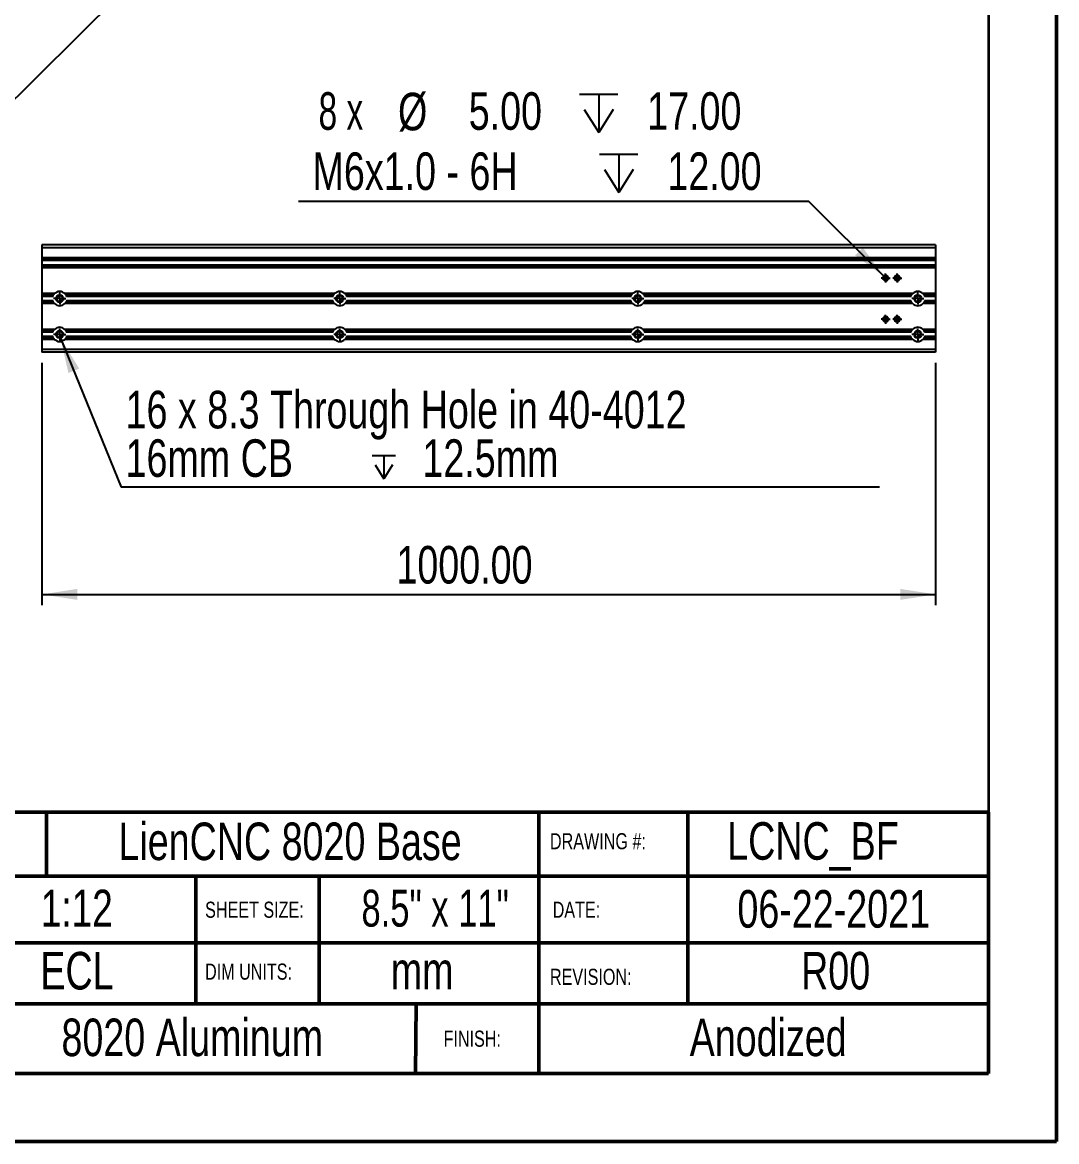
# Model space of a CAD drawing. Header units: millimetres. Extents: x 0 to 279, y 0 to 216.
# Drawn here: x 183 to 279.4, y 0 to 104.3 of the extents above; entities that cross this region are included whole.
import ezdxf

# ---------------------------------------------------------------- set-up
doc = ezdxf.new("R2010")
doc.units = ezdxf.units.MM
for name, color, linetype in [('DIM', 1, 'Continuous'), ('PAGE_BORDER', 7, 'Continuous'), ('TITLE_BLOCK_BORDER', 7, 'Continuous'), ('TITLE_BLOCK_TEXT', 8, 'Continuous')]:
    doc.layers.add(name, color=color, linetype=linetype)
doc.styles.add('SLDTEXTSTYLE0', font='TXT', dxfattribs={"width": 0.75})
doc.styles.add('SLDTEXTSTYLE1', font='TXT', dxfattribs={"width": 0.7})
doc.styles.add('SLDTEXTSTYLE2', font='TXT', dxfattribs={"width": 0.666667})
doc.dimstyles.new('SLDDIMSTYLE0', dxfattribs={"dimtxt": 0.18, "dimasz": 1.016, "dimexe": 0, "dimexo": 0.0625, "dimgap": 0, "dimtad": 0, "dimtih": 1, "dimtoh": 1, "dimdec": 0, "dimrnd": 1e-09, "dimzin": 0, "dimdsep": 46, "dimtxsty": 'Standard', "dimblk1": 'DOT', "dimblk2": 'DOT', "dimsah": 1, "dimcen": 0.09, "dimadec": 0, "dimazin": 0, "dimtfac": 1.016, "dimtdec": 0, "dimtofl": 0, "dimtmove": 0, "dimatfit": 3, "dimldrblk": 'DOT', "dimfxl": 0, "dimfrac": 2, "dimtolj": 1, "dimtzin": 0, "dimarcsym": 0})
doc.dimstyles.new('SLDDIMSTYLE1', dxfattribs={"dimtxt": 0.18, "dimasz": 3.302, "dimexe": 0, "dimexo": 0.0625, "dimgap": 0, "dimtad": 0, "dimtih": 1, "dimtoh": 1, "dimdec": 0, "dimrnd": 1e-09, "dimzin": 0, "dimdsep": 46, "dimtxsty": 'Standard', "dimsah": 1, "dimcen": 0.09, "dimadec": 0, "dimazin": 0, "dimtfac": 3.302, "dimtdec": 0, "dimtofl": 0, "dimtmove": 0, "dimatfit": 3, "dimfxl": 0, "dimfrac": 2, "dimtolj": 1, "dimtzin": 0, "dimarcsym": 0})
doc.dimstyles.new('SLDDIMSTYLE3', dxfattribs={"dimtxt": 3.5, "dimasz": 3.302, "dimexe": 0, "dimexo": 0.0625, "dimgap": 0.875, "dimtad": 1, "dimlfac": 12, "dimrnd": 1e-09, "dimzin": 4, "dimdsep": 46, "dimtxsty": 'SLDTEXTSTYLE0', "dimsah": 1, "dimcen": 0.09, "dimadec": 0, "dimazin": 1, "dimtfac": 1, "dimtofl": 0, "dimtmove": 0, "dimatfit": 3, "dimfxl": 0, "dimfrac": 2, "dimtolj": 1, "dimtzin": 12, "dimarcsym": 0})
doc.dimstyles.new('SLDDIMSTYLE6', dxfattribs={"dimtxt": 3.5, "dimasz": 3.302, "dimexe": 0, "dimexo": 0.0625, "dimgap": 0.875, "dimtad": 0, "dimtih": 1, "dimtoh": 1, "dimlfac": 12, "dimrnd": 1e-09, "dimzin": 4, "dimdsep": 46, "dimtxsty": 'SLDTEXTSTYLE0', "dimblk1": 'NONE', "dimsah": 1, "dimcen": 0, "dimadec": 0, "dimazin": 1, "dimtfac": 1, "dimtmove": 0, "dimatfit": 3, "dimldrblk": 'NONE', "dimfxl": 0, "dimfrac": 2, "dimtolj": 1, "dimtzin": 12, "dimarcsym": 0})

# ---------------------------------------------------------------- blocks, each defined once
blk = doc.blocks.new('_DOT')
at = {"color": 0, "linetype": 'ByBlock', "lineweight": -2}
blk.add_line((-0.5, 0), (-1, 0), dxfattribs=at)
at = {"color": 0, "linetype": 'ByBlock', "const_width": 0.5}
blk.add_lwpolyline([(-0.25, 0, 1), (0.25, 0, 1)], format="xyb", close=True, dxfattribs=at)
blk = doc.blocks.new('SW_SYMBOL_HOLE_DEPTH')
at = {"layer": 'DIM', "color": 0}
for p, q in [((0, 875), (800, 875)), ((400, 875), (400, 75)), ((100, 555), (400, 75)), ((700, 555), (400, 75))]:
    blk.add_line(p, q, dxfattribs=at)
blk = doc.blocks.new('_D_15')
at = {"layer": 'DIM'}
for p, q in [((256.31, 87.63), (208.71, 87.63)), ((263.31, 80.63), (256.31, 87.63)), ((263.6, 80.33), (263.31, 80.63))]:
    blk.add_line(p, q, dxfattribs=at)
blk.add_solid([(263.31, 80.63), (261.33, 83.32), (260.61, 82.6)], dxfattribs=at)
at = {"layer": 'DIM', "xscale": 0.004470703125, "yscale": 0.004470703125, "zscale": 0.004470703125}
for p in [(234.92, 93.72), (236.79, 88.11)]:
    blk.add_blockref('SW_SYMBOL_HOLE_DEPTH', p, dxfattribs=at)
at = {"layer": 'DIM', "char_height": 3.5, "attachment_point": 1}
for s, insert, style in [('8 x', (210.59, 97.8), 'SLDTEXTSTYLE2'), ('%%c', (218, 97.75), 'SLDTEXTSTYLE0'), ('5.00', (224.59, 97.8), 'SLDTEXTSTYLE0'), ('17.00', (241.23, 97.8), 'SLDTEXTSTYLE0'), ('M6x1.0 - 6H', (210.03, 92.19), 'SLDTEXTSTYLE0'), ('12.00', (243.11, 92.19), 'SLDTEXTSTYLE0')]:
    blk.add_mtext(s, dxfattribs=dict(at, insert=insert, style=style))
blk = doc.blocks.new('_NONE')
blk = doc.blocks.new('_D_16')
at = {"layer": 'DIM'}
for p, q in [((184.79, 72.57), (184.79, 50)), ((268.12, 72.57), (268.12, 50)), ((184.79, 51), (268.12, 51))]:
    blk.add_line(p, q, dxfattribs=at)
for points in [[(184.79, 51), (188.09, 50.49), (188.09, 51.51)], [(268.12, 51), (264.82, 51.51), (264.82, 50.49)]]:
    blk.add_solid(points, dxfattribs=at)
at = {"layer": 'DIM', "insert": (217.85, 55.51), "char_height": 3.5, "attachment_point": 1, "style": 'SLDTEXTSTYLE0'}
blk.add_mtext('1000.00', dxfattribs=at)
blk = doc.blocks.new('SW_NOTE_5')
at = {"layer": 'DIM', "color": 0}
blk.add_line((70.7, 0), (0, 0), dxfattribs=at)
at = {"layer": 'DIM', "color": 0, "xscale": 0.002728526715850659, "yscale": 0.002728526715850659, "zscale": 0.002728526715850659}
blk.add_blockref('SW_SYMBOL_HOLE_DEPTH', (23.38, 0.58), dxfattribs=at)
at = {"layer": 'DIM', "color": 0, "char_height": 3.5, "attachment_point": 1, "style": 'SLDTEXTSTYLE0'}
for s, insert in [('16 x 8.3 Through Hole in 40-4012', (0.4, 8.99)), ('16mm CB', (0.4, 4.47)), ('12.5mm', (28.07, 4.47))]:
    blk.add_mtext(s, dxfattribs=dict(at, insert=insert))
blk = doc.blocks.new('SW_CENTERMARKSYMBOL_18')
at = {"layer": 'PAGE_BORDER', "color": 0}
for p, q in [((-0.42, 0), (-0.56, 0)), ((0, 0), (-0.21, 0)), ((0, 0.42), (0, 0.56)), ((0, 0), (0, 0.21)), ((0, 0), (0, -0.21)), ((0, 0), (0.21, 0)), ((0.42, 0), (0.56, 0)), ((0, -0.42), (0, -0.56))]:
    blk.add_line(p, q, dxfattribs=at)
blk = doc.blocks.new('SW_CENTERMARKSYMBOL_19')
at = {"layer": 'PAGE_BORDER', "color": 0}
for p, q in [((-0.42, 0), (-0.56, 0)), ((0, 0), (-0.21, 0)), ((0, 0.42), (0, 0.56)), ((0, 0), (0, 0.21)), ((0, 0), (0, -0.21)), ((0, 0), (0.21, 0)), ((0.42, 0), (0.56, 0)), ((0, -0.42), (0, -0.56))]:
    blk.add_line(p, q, dxfattribs=at)
blk = doc.blocks.new('SW_CENTERMARKSYMBOL_20')
at = {"layer": 'PAGE_BORDER', "color": 0}
for p, q in [((-0.42, 0), (-0.56, 0)), ((0, 0), (-0.21, 0)), ((0, 0.42), (0, 0.56)), ((0, 0), (0, 0.21)), ((0, 0), (0, -0.21)), ((0, 0), (0.21, 0)), ((0.42, 0), (0.56, 0)), ((0, -0.42), (0, -0.56))]:
    blk.add_line(p, q, dxfattribs=at)
blk = doc.blocks.new('SW_CENTERMARKSYMBOL_21')
at = {"layer": 'PAGE_BORDER', "color": 0}
for p, q in [((-0.42, 0), (-0.56, 0)), ((0, 0), (-0.21, 0)), ((0, 0.42), (0, 0.56)), ((0, 0), (0, 0.21)), ((0, 0), (0, -0.21)), ((0, 0), (0.21, 0)), ((0.42, 0), (0.56, 0)), ((0, -0.42), (0, -0.56))]:
    blk.add_line(p, q, dxfattribs=at)
blk = doc.blocks.new('SW_CENTERMARKSYMBOL_22')
at = {"layer": 'PAGE_BORDER', "color": 0}
for p, q in [((-0.42, 0), (-0.56, 0)), ((0, 0), (-0.21, 0)), ((0, 0.42), (0, 0.56)), ((0, 0), (0, 0.21)), ((0, 0), (0, -0.21)), ((0, 0), (0.21, 0)), ((0.42, 0), (0.56, 0)), ((0, -0.42), (0, -0.56))]:
    blk.add_line(p, q, dxfattribs=at)
blk = doc.blocks.new('SW_CENTERMARKSYMBOL_23')
at = {"layer": 'PAGE_BORDER', "color": 0}
for p, q in [((-0.42, 0), (-0.56, 0)), ((0, 0), (-0.21, 0)), ((0, 0.42), (0, 0.56)), ((0, 0), (0, 0.21)), ((0, 0), (0, -0.21)), ((0, 0), (0.21, 0)), ((0.42, 0), (0.56, 0)), ((0, -0.42), (0, -0.56))]:
    blk.add_line(p, q, dxfattribs=at)
blk = doc.blocks.new('SW_CENTERMARKSYMBOL_24')
at = {"layer": 'PAGE_BORDER', "color": 0}
for p, q in [((-0.42, 0), (-0.56, 0)), ((0, 0), (-0.21, 0)), ((0, 0.42), (0, 0.56)), ((0, 0), (0, 0.21)), ((0, 0), (0, -0.21)), ((0, 0), (0.21, 0)), ((0.42, 0), (0.56, 0)), ((0, -0.42), (0, -0.56))]:
    blk.add_line(p, q, dxfattribs=at)
blk = doc.blocks.new('SW_CENTERMARKSYMBOL_25')
at = {"layer": 'PAGE_BORDER', "color": 0}
for p, q in [((-0.42, 0), (-0.56, 0)), ((0, 0), (-0.21, 0)), ((0, 0.42), (0, 0.56)), ((0, 0), (0, 0.21)), ((0, 0), (0, -0.21)), ((0, 0), (0.21, 0)), ((0.42, 0), (0.56, 0)), ((0, -0.42), (0, -0.56))]:
    blk.add_line(p, q, dxfattribs=at)
blk = doc.blocks.new('SW_CENTERMARKSYMBOL_26')
at = {"layer": 'PAGE_BORDER', "color": 0}
for p, q in [((-0.21, 0), (-0.42, 0)), ((0, 0), (-0.21, 0)), ((0, 0.21), (0, 0.42)), ((0, 0), (0, 0.21)), ((0, 0), (0, -0.21)), ((0, 0), (0.21, 0)), ((0.21, 0), (0.42, 0)), ((0, -0.21), (0, -0.42))]:
    blk.add_line(p, q, dxfattribs=at)
blk = doc.blocks.new('SW_CENTERMARKSYMBOL_27')
at = {"layer": 'PAGE_BORDER', "color": 0}
for p, q in [((-0.21, 0), (-0.42, 0)), ((0, 0), (-0.21, 0)), ((0, 0.21), (0, 0.42)), ((0, 0), (0, 0.21)), ((0, 0), (0, -0.21)), ((0, 0), (0.21, 0)), ((0.21, 0), (0.42, 0)), ((0, -0.21), (0, -0.42))]:
    blk.add_line(p, q, dxfattribs=at)
blk = doc.blocks.new('SW_CENTERMARKSYMBOL_28')
at = {"layer": 'PAGE_BORDER', "color": 0}
for p, q in [((-0.21, 0), (-0.42, 0)), ((0, 0), (-0.21, 0)), ((0, 0.21), (0, 0.42)), ((0, 0), (0, 0.21)), ((0, 0), (0, -0.21)), ((0, 0), (0.21, 0)), ((0.21, 0), (0.42, 0)), ((0, -0.21), (0, -0.42))]:
    blk.add_line(p, q, dxfattribs=at)
blk = doc.blocks.new('SW_CENTERMARKSYMBOL_29')
at = {"layer": 'PAGE_BORDER', "color": 0}
for p, q in [((-0.21, 0), (-0.42, 0)), ((0, 0), (-0.21, 0)), ((0, 0.21), (0, 0.42)), ((0, 0), (0, 0.21)), ((0, 0), (0, -0.21)), ((0, 0), (0.21, 0)), ((0.21, 0), (0.42, 0)), ((0, -0.21), (0, -0.42))]:
    blk.add_line(p, q, dxfattribs=at)

msp = doc.modelspace()

# ---------------------------------------------------------------- linework, layer by layer
at = {"color": 7, "linetype": 'Continuous', "lineweight": 50}
for p, q in [((279.4, 0), (279.4, 215.9)), ((0, 0), (279.4, 0))]:
    msp.add_line(p, q, dxfattribs=at)
at = {"color": 7, "linetype": 'Continuous', "lineweight": 25}
for p, q in [((268.12125, 83.56514), (184.78791, 83.56514)), ((184.78791, 83.56514), (184.78791, 83.30097)), ((268.12125, 83.56514), (268.12125, 83.30097)), ((268.12125, 83.30097), (184.78791, 83.30097)), ((184.78791, 83.30097), (184.78791, 82.36764)), ((268.12125, 83.30097), (268.12125, 82.36764)), ((268.12125, 82.36764), (184.78791, 82.36764)), ((184.78791, 82.36764), (184.78791, 82.23681)), ((268.12125, 82.23681), (184.78791, 82.23681)), ((184.78791, 82.23681), (184.78791, 82.10734)), ((268.12125, 82.10734), (184.78791, 82.10734)), ((184.78791, 82.10734), (184.78791, 81.68961)), ((268.12125, 81.68961), (184.78791, 81.68961)), ((184.78791, 81.68961), (184.78791, 81.56014)), ((268.12125, 81.56014), (184.78791, 81.56014)), ((184.78791, 81.56014), (184.78791, 81.42931)), ((184.78791, 81.42931), (184.78791, 79.03431)), ((268.12125, 81.42931), (184.78791, 81.42931)), ((268.12125, 82.36764), (268.12125, 82.23681)), ((268.12125, 82.23681), (268.12125, 82.10734)), ((268.12125, 82.10734), (268.12125, 81.68961)), ((268.12125, 81.68961), (268.12125, 81.56014)), ((268.12125, 81.56014), (268.12125, 81.42931)), ((268.12125, 81.42931), (268.12125, 79.03431)), ((263.51433, 80.68139), (263.39484, 80.68139)), ((264.59766, 80.68139), (264.47817, 80.68139)), ((185.98095, 79.03431), (184.78791, 79.03431)), ((184.78791, 79.03431), (184.78791, 78.90347)), ((185.88015, 78.90347), (184.78791, 78.90347)), ((184.78791, 78.90347), (184.78791, 78.774)), ((185.82148, 78.774), (184.78791, 78.774)), ((184.78791, 78.774), (184.78791, 78.35627)), ((185.82148, 78.35627), (184.78791, 78.35627)), ((184.78791, 78.35627), (184.78791, 78.22681)), ((212.09206, 79.03431), (186.92821, 79.03431)), ((211.99126, 78.90347), (187.02902, 78.90347)), ((211.93259, 78.774), (187.08768, 78.774)), ((211.93259, 78.35627), (187.08768, 78.35627)), ((239.86984, 79.03431), (213.03932, 79.03431)), ((239.76904, 78.90347), (213.14013, 78.90347)), ((239.71037, 78.774), (213.1988, 78.774)), ((239.71037, 78.35627), (213.1988, 78.35627)), ((265.98095, 79.03431), (240.8171, 79.03431)), ((265.88015, 78.90347), (240.91791, 78.90347)), ((265.82148, 78.774), (240.97657, 78.774)), ((265.82148, 78.35627), (240.97657, 78.35627)), ((268.12125, 79.03431), (266.92821, 79.03431)), ((268.12125, 78.90347), (267.02902, 78.90347)), ((268.12125, 78.774), (267.08768, 78.774)), ((268.12125, 78.35627), (267.08768, 78.35627)), ((268.12125, 79.03431), (268.12125, 78.90347)), ((268.12125, 78.90347), (268.12125, 78.774)), ((268.12125, 78.774), (268.12125, 78.35627)), ((268.12125, 78.35627), (268.12125, 78.22681)), ((185.88015, 78.22681), (184.78791, 78.22681)), ((184.78791, 78.22681), (184.78791, 78.09597)), ((184.78791, 78.09597), (184.78791, 75.70097)), ((185.98095, 78.09597), (184.78791, 78.09597)), ((212.09206, 78.09597), (186.92821, 78.09597)), ((211.99126, 78.22681), (187.02902, 78.22681)), ((239.86984, 78.09597), (213.03932, 78.09597)), ((239.76904, 78.22681), (213.14013, 78.22681)), ((265.98095, 78.09597), (240.8171, 78.09597)), ((265.88015, 78.22681), (240.91791, 78.22681)), ((268.12125, 78.09597), (266.92821, 78.09597)), ((268.12125, 78.22681), (267.02902, 78.22681)), ((268.12125, 78.22681), (268.12125, 78.09597)), ((268.12125, 78.09597), (268.12125, 75.70097)), ((263.51433, 76.44889), (263.39484, 76.44889)), ((264.59766, 76.44889), (264.47817, 76.44889)), ((185.98095, 75.70097), (184.78791, 75.70097)), ((184.78791, 75.70097), (184.78791, 75.57014)), ((185.88015, 75.57014), (184.78791, 75.57014)), ((184.78791, 75.57014), (184.78791, 75.44067)), ((185.82148, 75.44067), (184.78791, 75.44067)), ((184.78791, 75.44067), (184.78791, 75.02294)), ((212.09206, 75.70097), (186.92821, 75.70097)), ((211.99126, 75.57014), (187.02902, 75.57014)), ((211.93259, 75.44067), (187.08768, 75.44067)), ((239.86984, 75.70097), (213.03932, 75.70097)), ((239.76904, 75.57014), (213.14013, 75.57014)), ((239.71037, 75.44067), (213.1988, 75.44067)), ((265.98095, 75.70097), (240.8171, 75.70097)), ((265.88015, 75.57014), (240.91791, 75.57014)), ((265.82148, 75.44067), (240.97657, 75.44067)), ((268.12125, 75.70097), (266.92821, 75.70097)), ((267.02744, 75.57014), (267.08768, 75.44067)), ((268.12125, 75.57014), (267.02902, 75.57014)), ((268.12125, 75.44067), (267.08768, 75.44067)), ((268.12125, 75.70097), (268.12125, 75.57014)), ((268.12125, 75.57014), (268.12125, 75.44067)), ((268.12125, 75.44067), (268.12125, 75.02294)), ((185.82148, 75.02294), (184.78791, 75.02294)), ((184.78791, 75.02294), (184.78791, 74.89347)), ((185.88015, 74.89347), (184.78791, 74.89347)), ((184.78791, 74.89347), (184.78791, 74.76264)), ((184.78791, 74.76264), (184.78791, 73.82931)), ((185.98095, 74.76264), (184.78791, 74.76264)), ((212.09206, 74.76264), (186.92821, 74.76264)), ((211.99126, 74.89347), (187.02902, 74.89347)), ((211.93259, 75.02294), (187.08768, 75.02294)), ((239.86984, 74.76264), (213.03932, 74.76264)), ((239.76904, 74.89347), (213.14013, 74.89347)), ((239.71037, 75.02294), (213.1988, 75.02294)), ((265.98095, 74.76264), (240.8171, 74.76264)), ((265.88015, 74.89347), (240.91791, 74.89347)), ((265.82148, 75.02294), (240.97657, 75.02294)), ((268.12125, 74.76264), (266.92821, 74.76264)), ((268.12125, 74.89347), (267.02902, 74.89347)), ((268.12125, 75.02294), (267.08768, 75.02294)), ((268.12125, 75.02294), (268.12125, 74.89347)), ((268.12125, 74.89347), (268.12125, 74.76264)), ((268.12125, 74.76264), (268.12125, 73.82931)), ((268.12125, 73.82931), (184.78791, 73.82931)), ((184.78791, 73.82931), (184.78791, 73.56514)), ((268.12125, 73.56514), (184.78791, 73.56514)), ((268.12125, 73.82931), (268.12125, 73.56514))]:
    msp.add_line(p, q, dxfattribs=at)
at = {"color": 8, "linetype": 'Continuous', "lineweight": 25}
for p, q in [((263.64063, 80.57556), (263.26853, 80.57556)), ((264.72396, 80.57556), (264.35187, 80.57556)), ((263.64063, 76.55472), (263.26853, 76.55472)), ((264.72396, 76.55472), (264.35187, 76.55472))]:
    msp.add_line(p, q, dxfattribs=at)
at = {"color": 7, "linetype": 'Continuous', "lineweight": 25}
for centre, radius in [((263.45458, 80.48181), 0.25208), ((263.45458, 80.48181), 0.20833), ((264.53791, 80.48181), 0.25208), ((264.53791, 80.48181), 0.20833), ((186.45458, 78.56514), 0.34727), ((186.45458, 78.56514), 0.28333), ((212.56569, 78.56514), 0.34727), ((212.56569, 78.56514), 0.28333), ((240.34347, 78.56514), 0.34727), ((240.34347, 78.56514), 0.28333), ((266.45458, 78.56514), 0.34727), ((266.45458, 78.56514), 0.28333), ((263.45458, 76.64847), 0.25208), ((263.45458, 76.64847), 0.20833), ((264.53791, 76.64847), 0.25208), ((264.53791, 76.64847), 0.20833), ((186.45458, 75.23181), 0.34727), ((186.45458, 75.23181), 0.28333), ((212.56569, 75.23181), 0.34727), ((212.56569, 75.23181), 0.28333), ((240.34347, 75.23181), 0.34727), ((240.34347, 75.23181), 0.28333), ((266.45458, 75.23181), 0.34727), ((266.45458, 75.23181), 0.28333)]:
    msp.add_circle(centre, radius, dxfattribs=at)
for centre, start, end in [((186.45458, 78.56514), 44.7286467, 135.2713533), ((212.56569, 78.56514), 44.7286467, 135.2713533), ((240.34347, 78.56514), 44.7286467, 135.2713533), ((266.45458, 78.56514), 44.7286467, 135.2713533), ((186.45458, 78.56514), 224.7286467, 315.2713533), ((212.56569, 78.56514), 224.7286467, 315.2713533), ((240.34347, 78.56514), 224.7286467, 315.2713533), ((266.45458, 78.56514), 224.7286467, 315.2713533), ((186.45458, 75.23181), 44.7286467, 135.2713533), ((212.56569, 75.23181), 44.7286467, 135.2713533), ((240.34347, 75.23181), 44.7286467, 135.2713533), ((266.45458, 75.23181), 44.7286467, 135.2713533), ((186.45458, 75.23181), 224.7286467, 315.2713533), ((212.56569, 75.23181), 224.7286467, 315.2713533), ((240.34347, 75.23181), 224.7286467, 315.2713533), ((266.45458, 75.23181), 224.7286467, 315.2713533)]:
    msp.add_arc(centre, 0.66667, start, end, dxfattribs=at)
for points, knots in [([(185.82148, 78.774), (185.8253, 78.78501), (185.83297, 78.80713), (185.8467, 78.83963), (185.86216, 78.87133), (185.8735, 78.89269), (185.87989, 78.90298), (185.8802, 78.90347)], [0, 0, 0, 0, 0.241753835, 0.485589757, 0.735493482, 0.987262924, 1, 1, 1, 1]), ([(185.88086, 78.22681), (185.87053, 78.24474), (185.84724, 78.28519), (185.83069, 78.33086), (185.82148, 78.35627)], [0, 0, 0, 0, 0.443533189, 1, 1, 1, 1]), ([(185.88015, 78.90347), (185.88015, 78.90347), (185.8808, 78.90458), (185.88337, 78.9089), (185.88532, 78.91214), (185.89036, 78.92027), (185.8935, 78.92525), (185.90081, 78.93639), (185.90496, 78.94253), (185.91894, 78.96237), (185.92997, 78.97694), (185.95413, 79.00599), (185.96709, 79.02032), (185.98095, 79.03431)], [0, 0, 0, 0, 0.125, 0.125, 0.25, 0.25, 0.375, 0.375, 0.5, 0.5, 0.75, 0.75, 1, 1, 1, 1]), ([(186.92821, 79.03431), (186.94207, 79.02032), (186.95506, 79.00596), (186.9793, 78.97681), (186.99022, 78.96238), (187.0042, 78.94254), (187.00835, 78.93639), (187.01563, 78.92529), (187.0188, 78.92028), (187.02635, 78.9081), (187.02902, 78.90347), (187.02902, 78.90347)], [0, 0, 0, 0, 0.25, 0.25, 0.5, 0.5, 0.625, 0.625, 0.75, 0.75, 1, 1, 1, 1]), ([(187.02831, 78.90347), (187.03864, 78.88553), (187.06193, 78.84509), (187.07848, 78.79942), (187.08768, 78.774)], [0, 0, 0, 0, 0.4435331886, 1, 1, 1, 1]), ([(187.08768, 78.35627), (187.07958, 78.3344), (187.06311, 78.28992), (187.04202, 78.2468), (187.02924, 78.2273), (187.02892, 78.22681)], [0, 0, 0, 0, 0.485389199, 0.986927631, 1, 1, 1, 1]), ([(211.93259, 78.774), (211.94069, 78.79588), (211.95717, 78.84035), (211.97825, 78.88348), (211.99103, 78.90298), (211.99136, 78.90347)], [0, 0, 0, 0, 0.485389199, 0.986927631, 1, 1, 1, 1]), ([(211.99197, 78.22681), (211.98164, 78.24474), (211.95835, 78.28519), (211.9418, 78.33086), (211.93259, 78.35627)], [0, 0, 0, 0, 0.443533189, 1, 1, 1, 1]), ([(211.99126, 78.90347), (211.99126, 78.90347), (211.99191, 78.90458), (211.99448, 78.9089), (211.99643, 78.91214), (212.00147, 78.92027), (212.00462, 78.92525), (212.01192, 78.93639), (212.01607, 78.94253), (212.03005, 78.96237), (212.04108, 78.97694), (212.06524, 79.00599), (212.0782, 79.02032), (212.09206, 79.03431)], [0, 0, 0, 0, 0.125, 0.125, 0.25, 0.25, 0.375, 0.375, 0.5, 0.5, 0.75, 0.75, 1, 1, 1, 1]), ([(213.03932, 79.03431), (213.05318, 79.02032), (213.06617, 79.00596), (213.09041, 78.97681), (213.10133, 78.96238), (213.11531, 78.94254), (213.11946, 78.93639), (213.12674, 78.92529), (213.12991, 78.92028), (213.13746, 78.9081), (213.14013, 78.90347), (213.14013, 78.90347)], [0, 0, 0, 0, 0.25, 0.25, 0.5, 0.5, 0.625, 0.625, 0.75, 0.75, 1, 1, 1, 1]), ([(213.13942, 78.90347), (213.14975, 78.88553), (213.17304, 78.84509), (213.18959, 78.79942), (213.1988, 78.774)], [0, 0, 0, 0, 0.443533189, 1, 1, 1, 1]), ([(213.1988, 78.35627), (213.19069, 78.3344), (213.17422, 78.28992), (213.15314, 78.2468), (213.14035, 78.2273), (213.14003, 78.22681)], [0, 0, 0, 0, 0.4853891995, 0.986927631, 1, 1, 1, 1]), ([(239.71037, 78.774), (239.71847, 78.79588), (239.73495, 78.84035), (239.75603, 78.88348), (239.76881, 78.90298), (239.76914, 78.90347)], [0, 0, 0, 0, 0.485389199, 0.986927631, 1, 1, 1, 1]), ([(239.76975, 78.22681), (239.75942, 78.24474), (239.73613, 78.28519), (239.71958, 78.33086), (239.71037, 78.35627)], [0, 0, 0, 0, 0.443533189, 1, 1, 1, 1]), ([(239.76904, 78.90347), (239.76904, 78.90347), (239.76969, 78.90458), (239.77226, 78.9089), (239.77421, 78.91214), (239.77924, 78.92027), (239.78239, 78.92525), (239.7897, 78.93639), (239.79385, 78.94253), (239.80783, 78.96237), (239.81886, 78.97694), (239.84302, 79.00599), (239.85598, 79.02032), (239.86984, 79.03431)], [0, 0, 0, 0, 0.125, 0.125, 0.25, 0.25, 0.375, 0.375, 0.5, 0.5, 0.75, 0.75, 1, 1, 1, 1]), ([(240.8171, 79.03431), (240.83096, 79.02032), (240.84395, 79.00596), (240.86819, 78.97681), (240.87911, 78.96238), (240.89309, 78.94254), (240.89724, 78.93639), (240.90452, 78.92529), (240.90769, 78.92028), (240.91523, 78.9081), (240.91791, 78.90347), (240.91791, 78.90347)], [0, 0, 0, 0, 0.25, 0.25, 0.5, 0.5, 0.625, 0.625, 0.75, 0.75, 1, 1, 1, 1]), ([(240.9172, 78.90347), (240.92753, 78.88553), (240.95082, 78.84509), (240.96736, 78.79942), (240.97657, 78.774)], [0, 0, 0, 0, 0.443533189, 1, 1, 1, 1]), ([(240.97657, 78.35627), (240.96847, 78.3344), (240.95199, 78.28992), (240.93091, 78.2468), (240.91813, 78.2273), (240.91781, 78.22681)], [0, 0, 0, 0, 0.485389199, 0.986927631, 1, 1, 1, 1]), ([(265.82148, 78.774), (265.82958, 78.79588), (265.84606, 78.84035), (265.86714, 78.88348), (265.87992, 78.90298), (265.88025, 78.90347)], [0, 0, 0, 0, 0.485389199, 0.986927631, 1, 1, 1, 1]), ([(265.88086, 78.22681), (265.87053, 78.24474), (265.84724, 78.28519), (265.83069, 78.33086), (265.82148, 78.35627)], [0, 0, 0, 0, 0.443533189, 1, 1, 1, 1]), ([(265.88015, 78.90347), (265.88015, 78.90347), (265.8808, 78.90458), (265.88337, 78.9089), (265.88532, 78.91214), (265.89036, 78.92027), (265.8935, 78.92525), (265.90081, 78.93639), (265.90496, 78.94253), (265.91894, 78.96237), (265.92997, 78.97694), (265.95413, 79.00599), (265.96709, 79.02032), (265.98095, 79.03431)], [0, 0, 0, 0, 0.125, 0.125, 0.25, 0.25, 0.375, 0.375, 0.5, 0.5, 0.75, 0.75, 1, 1, 1, 1]), ([(266.92821, 79.03431), (266.94207, 79.02032), (266.95506, 79.00596), (266.9793, 78.97681), (266.99022, 78.96238), (267.0042, 78.94254), (267.00835, 78.93639), (267.01563, 78.92529), (267.0188, 78.92028), (267.02635, 78.9081), (267.02902, 78.90347), (267.02902, 78.90347)], [0, 0, 0, 0, 0.25, 0.25, 0.5, 0.5, 0.625, 0.625, 0.75, 0.75, 1, 1, 1, 1]), ([(267.02831, 78.90347), (267.03864, 78.88553), (267.06193, 78.84509), (267.07848, 78.79942), (267.08768, 78.774)], [0, 0, 0, 0, 0.4435331886, 1, 1, 1, 1]), ([(267.08768, 78.35627), (267.07958, 78.3344), (267.06311, 78.28992), (267.04202, 78.2468), (267.02924, 78.2273), (267.02892, 78.22681)], [0, 0, 0, 0, 0.485389199, 0.986927631, 1, 1, 1, 1]), ([(185.98095, 78.09597), (185.96709, 78.10996), (185.9541, 78.12432), (185.92986, 78.15347), (185.91894, 78.1679), (185.90497, 78.18774), (185.90081, 78.19389), (185.89353, 78.20498), (185.89037, 78.20999), (185.88282, 78.22218), (185.88015, 78.22681), (185.88015, 78.22681)], [0, 0, 0, 0, 0.25, 0.25, 0.5, 0.5, 0.625, 0.625, 0.75, 0.75, 1, 1, 1, 1]), ([(187.02902, 78.22681), (187.02902, 78.22681), (187.02837, 78.22569), (187.02579, 78.22138), (187.02384, 78.21814), (187.01881, 78.21001), (187.01566, 78.20503), (187.00835, 78.19389), (187.0042, 78.18775), (186.99023, 78.16791), (186.9792, 78.15334), (186.95503, 78.12429), (186.94207, 78.10996), (186.92821, 78.09597)], [0, 0, 0, 0, 0.125, 0.125, 0.25, 0.25, 0.375, 0.375, 0.5, 0.5, 0.75, 0.75, 1, 1, 1, 1]), ([(212.09206, 78.09597), (212.0782, 78.10996), (212.06521, 78.12432), (212.04098, 78.15347), (212.03006, 78.1679), (212.01608, 78.18774), (212.01192, 78.19389), (212.00464, 78.20498), (212.00148, 78.20999), (211.99393, 78.22218), (211.99126, 78.22681), (211.99126, 78.22681)], [0, 0, 0, 0, 0.25, 0.25, 0.5, 0.5, 0.625, 0.625, 0.75, 0.75, 1, 1, 1, 1]), ([(213.14013, 78.22681), (213.14013, 78.22681), (213.13948, 78.22569), (213.1369, 78.22138), (213.13495, 78.21814), (213.12992, 78.21001), (213.12677, 78.20503), (213.11946, 78.19389), (213.11531, 78.18775), (213.10134, 78.16791), (213.09031, 78.15334), (213.06615, 78.12429), (213.05318, 78.10996), (213.03932, 78.09597)], [0, 0, 0, 0, 0.125, 0.125, 0.25, 0.25, 0.375, 0.375, 0.5, 0.5, 0.75, 0.75, 1, 1, 1, 1]), ([(239.86984, 78.09597), (239.85598, 78.10996), (239.84299, 78.12432), (239.81875, 78.15347), (239.80783, 78.1679), (239.79386, 78.18774), (239.7897, 78.19389), (239.78242, 78.20498), (239.77926, 78.20999), (239.77171, 78.22218), (239.76904, 78.22681), (239.76904, 78.22681)], [0, 0, 0, 0, 0.25, 0.25, 0.5, 0.5, 0.625, 0.625, 0.75, 0.75, 1, 1, 1, 1]), ([(240.91791, 78.22681), (240.91791, 78.22681), (240.91725, 78.22569), (240.91468, 78.22138), (240.91273, 78.21814), (240.9077, 78.21001), (240.90455, 78.20503), (240.89724, 78.19389), (240.89309, 78.18775), (240.87911, 78.16791), (240.86809, 78.15334), (240.84392, 78.12429), (240.83096, 78.10996), (240.8171, 78.09597)], [0, 0, 0, 0, 0.125, 0.125, 0.25, 0.25, 0.375, 0.375, 0.5, 0.5, 0.75, 0.75, 1, 1, 1, 1]), ([(265.98095, 78.09597), (265.96709, 78.10996), (265.9541, 78.12432), (265.92986, 78.15347), (265.91894, 78.1679), (265.90497, 78.18774), (265.90081, 78.19389), (265.89353, 78.20498), (265.89037, 78.20999), (265.88282, 78.22218), (265.88015, 78.22681), (265.88015, 78.22681)], [0, 0, 0, 0, 0.25, 0.25, 0.5, 0.5, 0.625, 0.625, 0.75, 0.75, 1, 1, 1, 1]), ([(267.02902, 78.22681), (267.02902, 78.22681), (267.02837, 78.22569), (267.02579, 78.22138), (267.02384, 78.21814), (267.01881, 78.21001), (267.01566, 78.20503), (267.00835, 78.19389), (267.0042, 78.18775), (266.99023, 78.16791), (266.9792, 78.15334), (266.95503, 78.12429), (266.94207, 78.10996), (266.92821, 78.09597)], [0, 0, 0, 0, 0.125, 0.125, 0.25, 0.25, 0.375, 0.375, 0.5, 0.5, 0.75, 0.75, 1, 1, 1, 1]), ([(185.82148, 75.44067), (185.82958, 75.46255), (185.84606, 75.50702), (185.86714, 75.55014), (185.87992, 75.56964), (185.88025, 75.57014)], [0, 0, 0, 0, 0.4853891995, 0.986927631, 1, 1, 1, 1]), ([(185.88015, 75.57014), (185.88015, 75.57014), (185.8808, 75.57125), (185.88337, 75.57557), (185.88532, 75.57881), (185.89036, 75.58693), (185.8935, 75.59192), (185.90081, 75.60306), (185.90496, 75.6092), (185.91894, 75.62904), (185.92997, 75.64361), (185.95413, 75.67266), (185.96709, 75.68698), (185.98095, 75.70097)], [0, 0, 0, 0, 0.125, 0.125, 0.25, 0.25, 0.375, 0.375, 0.5, 0.5, 0.75, 0.75, 1, 1, 1, 1]), ([(186.92821, 75.70097), (186.94207, 75.68698), (186.95506, 75.67263), (186.9793, 75.64348), (186.99022, 75.62905), (187.0042, 75.60921), (187.00835, 75.60306), (187.01563, 75.59196), (187.0188, 75.58695), (187.02635, 75.57477), (187.02902, 75.57014), (187.02902, 75.57014)], [0, 0, 0, 0, 0.25, 0.25, 0.5, 0.5, 0.625, 0.625, 0.75, 0.75, 1, 1, 1, 1]), ([(187.02831, 75.57014), (187.03864, 75.5522), (187.06193, 75.51176), (187.07848, 75.46609), (187.08768, 75.44067)], [0, 0, 0, 0, 0.443533189, 1, 1, 1, 1]), ([(211.93259, 75.44067), (211.94069, 75.46255), (211.95717, 75.50702), (211.97825, 75.55014), (211.99103, 75.56964), (211.99136, 75.57014)], [0, 0, 0, 0, 0.485389199, 0.986927631, 1, 1, 1, 1]), ([(211.99126, 75.57014), (211.99126, 75.57014), (211.99191, 75.57125), (211.99448, 75.57557), (211.99643, 75.57881), (212.00147, 75.58693), (212.00462, 75.59192), (212.01192, 75.60306), (212.01607, 75.6092), (212.03005, 75.62904), (212.04108, 75.64361), (212.06524, 75.67266), (212.0782, 75.68698), (212.09206, 75.70097)], [0, 0, 0, 0, 0.125, 0.125, 0.25, 0.25, 0.375, 0.375, 0.5, 0.5, 0.75, 0.75, 1, 1, 1, 1]), ([(213.03932, 75.70097), (213.05318, 75.68698), (213.06617, 75.67263), (213.09041, 75.64348), (213.10133, 75.62905), (213.11531, 75.60921), (213.11946, 75.60306), (213.12674, 75.59196), (213.12991, 75.58695), (213.13746, 75.57477), (213.14013, 75.57014), (213.14013, 75.57014)], [0, 0, 0, 0, 0.25, 0.25, 0.5, 0.5, 0.625, 0.625, 0.75, 0.75, 1, 1, 1, 1]), ([(213.13942, 75.57014), (213.14975, 75.5522), (213.17304, 75.51176), (213.18959, 75.46609), (213.1988, 75.44067)], [0, 0, 0, 0, 0.4435331886, 1, 1, 1, 1]), ([(239.71037, 75.44067), (239.71847, 75.46255), (239.73495, 75.50702), (239.75603, 75.55014), (239.76881, 75.56964), (239.76914, 75.57014)], [0, 0, 0, 0, 0.4853891995, 0.986927631, 1, 1, 1, 1]), ([(239.76904, 75.57014), (239.76904, 75.57014), (239.76969, 75.57125), (239.77226, 75.57557), (239.77421, 75.57881), (239.77924, 75.58693), (239.78239, 75.59192), (239.7897, 75.60306), (239.79385, 75.6092), (239.80783, 75.62904), (239.81886, 75.64361), (239.84302, 75.67266), (239.85598, 75.68698), (239.86984, 75.70097)], [0, 0, 0, 0, 0.125, 0.125, 0.25, 0.25, 0.375, 0.375, 0.5, 0.5, 0.75, 0.75, 1, 1, 1, 1]), ([(240.8171, 75.70097), (240.83096, 75.68698), (240.84395, 75.67263), (240.86819, 75.64348), (240.87911, 75.62905), (240.89309, 75.60921), (240.89724, 75.60306), (240.90452, 75.59196), (240.90769, 75.58695), (240.91523, 75.57477), (240.91791, 75.57014), (240.91791, 75.57014)], [0, 0, 0, 0, 0.25, 0.25, 0.5, 0.5, 0.625, 0.625, 0.75, 0.75, 1, 1, 1, 1]), ([(240.9172, 75.57014), (240.92753, 75.5522), (240.95082, 75.51176), (240.96736, 75.46609), (240.97657, 75.44067)], [0, 0, 0, 0, 0.443533189, 1, 1, 1, 1]), ([(265.82148, 75.44067), (265.82958, 75.46255), (265.84606, 75.50702), (265.86714, 75.55014), (265.87992, 75.56964), (265.88025, 75.57014)], [0, 0, 0, 0, 0.485389199, 0.986927631, 1, 1, 1, 1]), ([(265.88015, 75.57014), (265.88015, 75.57014), (265.8808, 75.57125), (265.88337, 75.57557), (265.88532, 75.57881), (265.89036, 75.58693), (265.8935, 75.59192), (265.90081, 75.60306), (265.90496, 75.6092), (265.91894, 75.62904), (265.92997, 75.64361), (265.95413, 75.67266), (265.96709, 75.68698), (265.98095, 75.70097)], [0, 0, 0, 0, 0.125, 0.125, 0.25, 0.25, 0.375, 0.375, 0.5, 0.5, 0.75, 0.75, 1, 1, 1, 1]), ([(266.92821, 75.70097), (266.94207, 75.68698), (266.95506, 75.67263), (266.9793, 75.64348), (266.99022, 75.62905), (267.0042, 75.60921), (267.00835, 75.60306), (267.01563, 75.59196), (267.0188, 75.58695), (267.02635, 75.57477), (267.02902, 75.57014), (267.02902, 75.57014)], [0, 0, 0, 0, 0.25, 0.25, 0.5, 0.5, 0.625, 0.625, 0.75, 0.75, 1, 1, 1, 1]), ([(185.88086, 74.89347), (185.87053, 74.91141), (185.84724, 74.95186), (185.83069, 74.99753), (185.82148, 75.02294)], [0, 0, 0, 0, 0.443533189, 1, 1, 1, 1]), ([(185.98095, 74.76264), (185.96709, 74.77663), (185.9541, 74.79098), (185.92986, 74.82013), (185.91894, 74.83457), (185.90497, 74.8544), (185.90081, 74.86055), (185.89353, 74.87165), (185.89037, 74.87666), (185.88282, 74.88885), (185.88015, 74.89347), (185.88015, 74.89347)], [0, 0, 0, 0, 0.25, 0.25, 0.5, 0.5, 0.625, 0.625, 0.75, 0.75, 1, 1, 1, 1]), ([(187.02902, 74.89347), (187.02902, 74.89347), (187.02837, 74.89236), (187.02579, 74.88805), (187.02384, 74.8848), (187.01881, 74.87668), (187.01566, 74.87169), (187.00835, 74.86055), (187.0042, 74.85441), (186.99023, 74.83458), (186.9792, 74.82), (186.95503, 74.79096), (186.94207, 74.77663), (186.92821, 74.76264)], [0, 0, 0, 0, 0.125, 0.125, 0.25, 0.25, 0.375, 0.375, 0.5, 0.5, 0.75, 0.75, 1, 1, 1, 1]), ([(187.08768, 75.02294), (187.07958, 75.00107), (187.06311, 74.95659), (187.04202, 74.91347), (187.02924, 74.89397), (187.02892, 74.89347)], [0, 0, 0, 0, 0.485389199, 0.986927631, 1, 1, 1, 1]), ([(211.99197, 74.89347), (211.98164, 74.91141), (211.95835, 74.95186), (211.9418, 74.99753), (211.93259, 75.02294)], [0, 0, 0, 0, 0.443533189, 1, 1, 1, 1]), ([(212.09206, 74.76264), (212.0782, 74.77663), (212.06521, 74.79098), (212.04098, 74.82013), (212.03006, 74.83457), (212.01608, 74.8544), (212.01192, 74.86055), (212.00464, 74.87165), (212.00148, 74.87666), (211.99393, 74.88885), (211.99126, 74.89347), (211.99126, 74.89347)], [0, 0, 0, 0, 0.25, 0.25, 0.5, 0.5, 0.625, 0.625, 0.75, 0.75, 1, 1, 1, 1]), ([(213.14013, 74.89347), (213.14013, 74.89347), (213.13948, 74.89236), (213.1369, 74.88805), (213.13495, 74.8848), (213.12992, 74.87668), (213.12677, 74.87169), (213.11946, 74.86055), (213.11531, 74.85441), (213.10134, 74.83458), (213.09031, 74.82), (213.06615, 74.79096), (213.05318, 74.77663), (213.03932, 74.76264)], [0, 0, 0, 0, 0.125, 0.125, 0.25, 0.25, 0.375, 0.375, 0.5, 0.5, 0.75, 0.75, 1, 1, 1, 1]), ([(213.1988, 75.02294), (213.19069, 75.00107), (213.17422, 74.95659), (213.15314, 74.91347), (213.14035, 74.89397), (213.14003, 74.89347)], [0, 0, 0, 0, 0.485389199, 0.986927631, 1, 1, 1, 1]), ([(239.76975, 74.89347), (239.75942, 74.91141), (239.73613, 74.95186), (239.71958, 74.99753), (239.71037, 75.02294)], [0, 0, 0, 0, 0.443533189, 1, 1, 1, 1]), ([(239.86984, 74.76264), (239.85598, 74.77663), (239.84299, 74.79098), (239.81875, 74.82013), (239.80783, 74.83457), (239.79386, 74.8544), (239.7897, 74.86055), (239.78242, 74.87165), (239.77926, 74.87666), (239.77171, 74.88885), (239.76904, 74.89347), (239.76904, 74.89347)], [0, 0, 0, 0, 0.25, 0.25, 0.5, 0.5, 0.625, 0.625, 0.75, 0.75, 1, 1, 1, 1]), ([(240.91791, 74.89347), (240.91791, 74.89347), (240.91725, 74.89236), (240.91468, 74.88805), (240.91273, 74.8848), (240.9077, 74.87668), (240.90455, 74.87169), (240.89724, 74.86055), (240.89309, 74.85441), (240.87911, 74.83458), (240.86809, 74.82), (240.84392, 74.79096), (240.83096, 74.77663), (240.8171, 74.76264)], [0, 0, 0, 0, 0.125, 0.125, 0.25, 0.25, 0.375, 0.375, 0.5, 0.5, 0.75, 0.75, 1, 1, 1, 1]), ([(240.97657, 75.02294), (240.96847, 75.00107), (240.95199, 74.95659), (240.93091, 74.91347), (240.91813, 74.89397), (240.91781, 74.89347)], [0, 0, 0, 0, 0.4853891995, 0.986927631, 1, 1, 1, 1]), ([(265.88086, 74.89347), (265.87053, 74.91141), (265.84724, 74.95186), (265.83069, 74.99753), (265.82148, 75.02294)], [0, 0, 0, 0, 0.443533189, 1, 1, 1, 1]), ([(265.98095, 74.76264), (265.96709, 74.77663), (265.9541, 74.79098), (265.92986, 74.82013), (265.91894, 74.83457), (265.90497, 74.8544), (265.90081, 74.86055), (265.89353, 74.87165), (265.89037, 74.87666), (265.88282, 74.88885), (265.88015, 74.89347), (265.88015, 74.89347)], [0, 0, 0, 0, 0.25, 0.25, 0.5, 0.5, 0.625, 0.625, 0.75, 0.75, 1, 1, 1, 1]), ([(267.02902, 74.89347), (267.02902, 74.89347), (267.02837, 74.89236), (267.02579, 74.88805), (267.02384, 74.8848), (267.01881, 74.87668), (267.01566, 74.87169), (267.00835, 74.86055), (267.0042, 74.85441), (266.99023, 74.83458), (266.9792, 74.82), (266.95503, 74.79096), (266.94207, 74.77663), (266.92821, 74.76264)], [0, 0, 0, 0, 0.125, 0.125, 0.25, 0.25, 0.375, 0.375, 0.5, 0.5, 0.75, 0.75, 1, 1, 1, 1]), ([(267.08768, 75.02294), (267.07958, 75.00107), (267.06311, 74.95659), (267.04202, 74.91347), (267.02924, 74.89397), (267.02892, 74.89347)], [0, 0, 0, 0, 0.485389199, 0.986927631, 1, 1, 1, 1])]:
    msp.add_open_spline(points, degree=3, knots=knots, dxfattribs=at)
at = {"layer": 'PAGE_BORDER', "lineweight": 35}
for p in [(273.05, 209.55), (6.35, 6.35)]:
    msp.add_line(p, (273.05, 6.35), dxfattribs=at)
at = {"layer": 'PAGE_BORDER'}
for centre in [(263.45458, 80.48181), (263.45458, 80.48181), (264.53791, 80.48181), (264.53791, 80.48181), (263.45458, 76.64847), (263.45458, 76.64847), (264.53791, 76.64847), (264.53791, 76.64847)]:
    msp.add_arc(centre, 0.25, 255, 195, dxfattribs=at)
at = {"layer": 'TITLE_BLOCK_BORDER', "lineweight": 50}
for p, q in [((273.05, 30.70793), (166.17971, 30.70793)), ((185.23796, 30.70793), (185.23796, 24.77785)), ((231.12584, 30.70793), (231.12584, 6.35)), ((245.02951, 30.70793), (245.02951, 12.83898)), ((273.05, 30.70793), (273.05, 6.35)), ((273.05, 24.73273), (166.17971, 24.73273)), ((199.16047, 24.73273), (199.16047, 12.83898)), ((210.63796, 24.73273), (210.63796, 12.83898)), ((273.05, 18.51814), (166.17971, 18.51814)), ((166.35965, 12.83898), (273.05, 12.83898)), ((219.70482, 12.83898), (219.61486, 6.35)), ((166.17971, 6.35), (273.05, 6.35))]:
    msp.add_line(p, q, dxfattribs=at)

# ---------------------------------------------------------------- block references
at = {"layer": 'DIM'}
msp.add_blockref('SW_NOTE_5', (192.20033, 60.98154), dxfattribs=at)
at = {"layer": 'PAGE_BORDER'}
for name, p in [('SW_CENTERMARKSYMBOL_28', (263.45458, 80.48181)), ('SW_CENTERMARKSYMBOL_29', (264.53791, 80.48181)), ('SW_CENTERMARKSYMBOL_25', (186.45458, 78.56514)), ('SW_CENTERMARKSYMBOL_23', (212.56569, 78.56514)), ('SW_CENTERMARKSYMBOL_19', (240.34347, 78.56514)), ('SW_CENTERMARKSYMBOL_20', (266.45458, 78.56514)), ('SW_CENTERMARKSYMBOL_26', (263.45458, 76.64847)), ('SW_CENTERMARKSYMBOL_27', (264.53791, 76.64847)), ('SW_CENTERMARKSYMBOL_24', (186.45458, 75.23181)), ('SW_CENTERMARKSYMBOL_22', (212.56569, 75.23181)), ('SW_CENTERMARKSYMBOL_18', (240.34347, 75.23181)), ('SW_CENTERMARKSYMBOL_21', (266.45458, 75.23181))]:
    msp.add_blockref(name, p, dxfattribs=at)

# ---------------------------------------------------------------- texts
at = {"layer": 'TITLE_BLOCK_TEXT'}
for s, insert, char_height, attachment_point, style in [('LienCNC 8020 Base', (207.93282, 29.73661), 3.5, 2, 'SLDTEXTSTYLE0'), ('LCNC_BF', (248.68963, 29.7724), 3.5, 1, 'SLDTEXTSTYLE0'), ('DRAWING #:', (232.16412, 28.74575), 1.5, 1, 'SLDTEXTSTYLE0'), ('1:12', (188.0505, 23.47569), 3.439583, 2, 'SLDTEXTSTYLE0'), ('8.5" x 11"', (221.46289, 23.47569), 3.439583, 2, 'SLDTEXTSTYLE1'), ('06-22-2021', (258.61845, 23.44005), 3.5, 2, 'SLDTEXTSTYLE0'), ('SHEET SIZE:', (200.01256, 22.36054), 1.5, 1, 'SLDTEXTSTYLE0'), ('DATE:', (232.41748, 22.36054), 1.5, 1, 'SLDTEXTSTYLE0'), ('ECL', (188.06813, 17.68035), 3.5, 2, 'SLDTEXTSTYLE0'), ('mm', (220.25242, 17.68035), 3.5, 2, 'SLDTEXTSTYLE0'), ('R00', (258.79953, 17.68035), 3.5, 2, 'SLDTEXTSTYLE0'), ('DIM UNITS:', (200.00826, 16.59108), 1.5, 1, 'SLDTEXTSTYLE0'), ('REVISION:', (232.16412, 16.11107), 1.5, 1, 'SLDTEXTSTYLE0'), ('8020 Aluminum', (198.81738, 11.46594), 3.5, 2, 'SLDTEXTSTYLE0'), ('Anodized', (252.50682, 11.46594), 3.5, 2, 'SLDTEXTSTYLE0'), ('FINISH:', (222.24472, 10.34161), 1.5, 1, 'SLDTEXTSTYLE0')]:
    msp.add_mtext(s, dxfattribs=dict(at, insert=insert, char_height=char_height, attachment_point=attachment_point, style=style))

# ---------------------------------------------------------------- dimensions: what is measured, and where the dimension line sits
at = {"layer": 'DIM'}
dim = msp.add_diameter_dim_2p(p1=(263.6019, 80.33449), p2=(263.30727, 80.62912), text='8 x <> {\\fGDT;x} 17.00\\PM6x1.0 - 6H {\\fGDT;x} 12.00\\P', dimstyle='SLDDIMSTYLE6', dxfattribs=at)
dim.commit()
dim.dimension.update_dxf_attribs({"geometry": '_D_15', "text_midpoint": (231.71904, 93.23509), "dimtype": 163})
dim = msp.add_linear_dim(base=(268.12125, 51.00082), p1=(184.78791, 73.56514), p2=(268.12125, 73.56514), angle=0, dimstyle='SLDDIMSTYLE3', dxfattribs=at)
dim.commit()
dim.dimension.update_dxf_attribs({"geometry": '_D_16', "text_midpoint": (226.25492, 51.00082), "dimtype": 160})

# ---------------------------------------------------------------- leaders
for points, dimstyle in [([(197.91759, 112.6754), (178.19788, 93.144)], 'SLDDIMSTYLE0'), ([(186.52723, 74.89223), (192.20033, 60.98154)], 'SLDDIMSTYLE1')]:
    msp.add_leader(points, dimstyle=dimstyle, dxfattribs=at)

doc.saveas('drawing.dxf')
